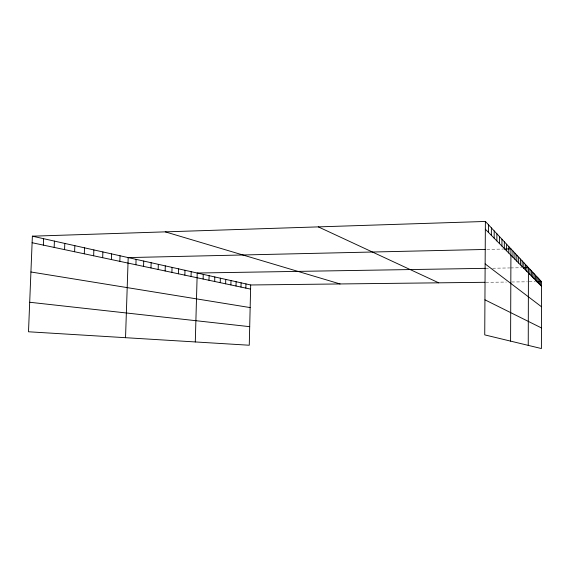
<?xml version="1.0" encoding="UTF-8"?>
<svg xmlns="http://www.w3.org/2000/svg" width="570" height="570" viewBox="0 0 570 570"><rect width="100%" height="100%" fill="white"/><g stroke="black" fill="none" stroke-linecap="round" stroke-linejoin="round"><path stroke-width="0.43" stroke-dasharray="2.85 2.14" d="M486.923 249.411L503.196 249.04M485.583 268.335L489.117 268.278M492.651 268.221L509.737 267.943M510.585 267.929L521.621 267.75M485.79 282.293L506.438 282.057M511.646 281.993L527.371 281.815M529.131 281.794L535.316 281.722"/><path stroke-width="0.85" d="M485.384 221.452L541.5 281.651L541.407 348.548L484.735 334.889L485.384 221.452L32.376 236.18L28.5 331.776L249.261 345.235L250.686 284.971L32.376 236.18M520.417 264.843L520.431 259.058M522.127 266.575L522.141 260.889M523.78 268.256L523.794 262.656M525.376 269.881L525.39 264.373M526.922 271.448L526.937 266.033M528.247 345.377L528.433 267.636L523.324 267.722M529.915 274.491L529.929 269.24M531.368 275.966L531.375 270.793M532.772 277.391L532.779 272.296M534.133 278.766L534.14 273.757M535.451 280.112L535.458 275.175M536.726 281.409L536.74 276.543M537.973 282.67L537.98 277.882M539.177 283.896L539.184 279.172M540.353 285.093L540.36 280.433M499.448 243.547L499.477 236.571M501.928 246.062L501.956 239.229M504.308 248.477L504.336 241.78M506.595 250.807L506.623 244.238M508.796 253.037L508.818 246.596M510.592 341.124L510.941 248.869L504.058 249.026M512.957 257.262L512.979 251.057M514.924 259.257L514.945 253.166M516.819 261.188L516.84 255.196M518.65 263.048L518.664 257.163M488.412 232.339L488.454 224.751M491.354 235.325L491.397 227.9M494.169 238.182L494.204 230.914M496.862 240.918L496.897 233.807M240.996 287.081L241.096 282.827M245.855 288.107L245.955 283.917M220.234 282.67L220.348 278.196M225.635 283.817L225.748 279.4M230.886 284.929L231 280.575M236.009 286.019L236.115 281.715M195.296 341.95L197.213 273.023L485.583 268.335M203.119 279.036L203.248 274.37M208.983 280.283L209.105 275.68M214.683 281.495L214.805 276.956M171.905 272.41L172.054 267.401M178.474 273.807L178.624 268.862M184.858 275.16L185.001 270.287M191.057 276.471L191.192 271.676M150.979 267.964L151.143 262.72M158.168 269.489L158.325 264.33M165.143 270.971L165.293 265.884M135.909 264.765L136.088 259.357M143.562 266.389L143.733 261.067M111.407 259.564L111.599 253.885M119.843 261.352L120.035 255.766M125.535 337.697L128.193 257.59L485.227 249.453M93.651 255.795L93.865 249.917M102.678 257.711L102.885 251.933M64.574 249.624L64.809 243.426M74.613 251.755L74.841 245.67M84.303 253.807L84.524 247.829M43.349 245.114L43.598 238.688M54.157 247.409L54.407 241.103M250.686 284.971L484.935 282.3M536.199 281.715L541.5 281.651M29.697 302.257L249.703 326.667M30.922 271.983L250.152 307.579M32.112 242.727L250.586 289.111M165.279 231.855L340.083 283.953M318.317 226.881L438.722 282.827M484.935 299.827L541.436 327.921M485.141 263.903L541.464 306.738M485.341 229.218L541.493 286.247"/></g></svg>
